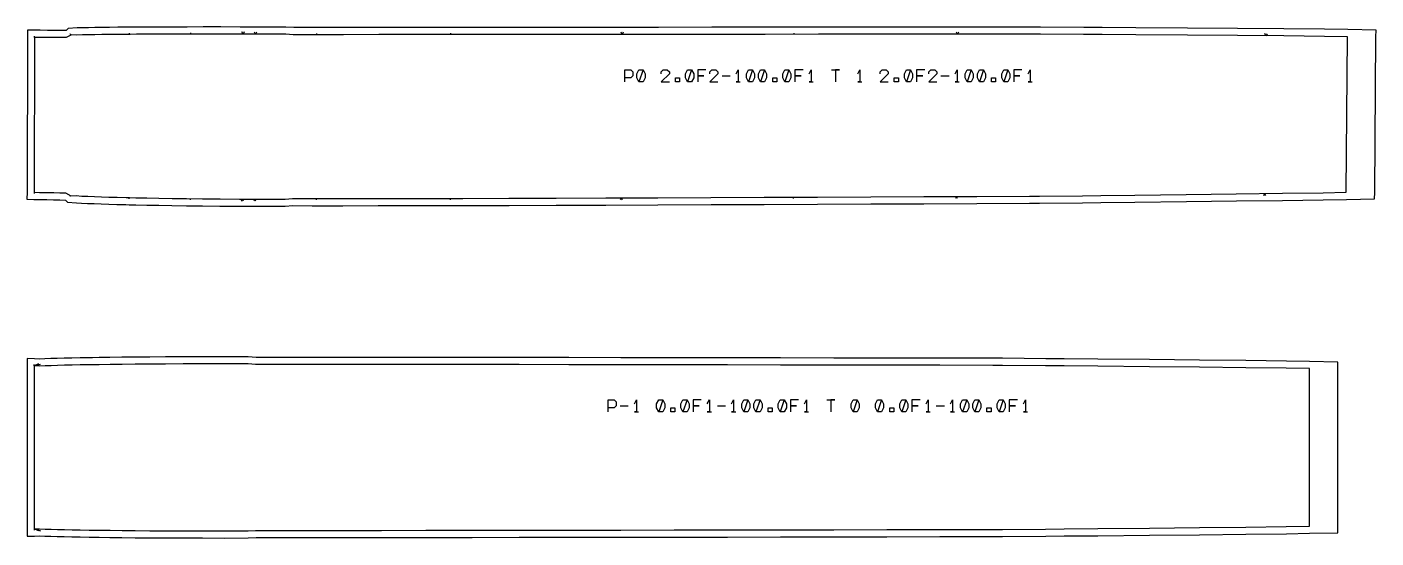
# Model space of a CAD drawing. Header units: metres. Extents: x -12 to 17699, y -154 to 17579.
# Drawn here: x -10 to 1892, y -17 to 704 of the extents above; entities that cross this region are included whole.
import ezdxf

# ---------------------------------------------------------------- set-up
doc = ezdxf.new("R2010")
doc.units = ezdxf.units.M

msp = doc.modelspace()

# ---------------------------------------------------------------- linework, layer by layer
at = {"layer": 'Marge'}
for points in [[(-0.174, 460.625), (7.421, 460.493), (17.921, 460.289), (27.487, 460.081), (36.176, 459.864), (44.154, 459.639), (47.256, 456.819), (59.641, 455.813), (66.763, 455.334), (75.484, 454.99), (84.562, 454.61), (94.426, 454.22), (105.17, 453.865), (116.806, 453.518), (129.482, 453.166), (134.21, 453.062), (143.435, 452.861), (158.789, 452.553), (175.721, 452.222), (194.357, 451.889), (214.816, 451.591), (237.292, 451.358), (262.061, 451.181), (289.47, 451.055), (319.896, 450.982), (353.818, 450.97), (365.011, 451.74), (391.932, 451.681), (435.32, 451.69), (485.183, 451.751), (541.952, 451.855), (604.466, 451.992), (669.576, 452.156), (735.993, 452.369), (805.91, 452.638), (879.238, 452.919), (954.376, 453.2), (1029.543, 453.492), (1104.468, 453.8), (1179.574, 454.124), (1254.29, 454.435), (1329.119, 454.73), (1403.609, 455.037), (1417.391, 455.097), (1478.202, 455.777), (1504.14, 456.067), (1551.841, 456.609), (1624.578, 457.444), (1695.06, 458.294), (1760.336, 459.141), (1817.485, 459.976), (1850.262, 460.626), (1889.989, 461.413), (1890.063, 470.292), (1891.878, 689.447), (1891.959, 699.148), (1852.037, 699.777), (1819.248, 700.294), (1762.074, 700.887), (1696.768, 701.452), (1626.253, 701.998), (1553.478, 702.517), (1505.753, 702.84), (1479.8, 703.011), (1418.955, 703.401), (1405.167, 703.392), (1330.633, 703.339), (1255.756, 703.285), (1180.993, 703.232), (1105.843, 703.18), (1030.873, 703.127), (955.663, 703.072), (880.478, 703.017), (807.104, 702.963), (737.151, 702.912), (670.7, 702.861), (605.554, 702.808), (543.005, 702.756), (486.207, 702.707), (436.324, 702.663), (392.924, 702.623), (366.013, 702.569), (354.81, 703.372), (320.886, 703.427), (290.46, 703.467), (263.054, 703.492), (238.29, 703.502), (215.82, 703.486), (195.362, 703.427), (176.725, 703.34), (159.794, 703.254), (144.448, 703.19), (135.215, 703.153), (130.501, 703.134), (117.83, 703.031), (106.195, 702.931), (95.454, 702.815), (85.599, 702.659), (76.525, 702.511), (67.794, 702.401), (60.712, 702.111), (48.11, 701.409), (45.191, 698.633), (37.191, 698.664), (28.472, 698.713), (18.88, 698.776), (8.354, 698.85), (0.754, 698.905), (-9.288, 698.978), (-9.319, 688.936), (-10, 470.655), (-10.031, 460.797)], [(0.371, -13.858), (7.854, -13.58), (14.952, -13.965), (23.676, -14.192), (32.75, -14.456), (42.608, -14.73), (53.348, -14.965), (64.981, -15.189), (77.651, -15.416), (82.371, -15.478), (91.598, -15.597), (106.944, -15.783), (123.871, -15.992), (142.502, -16.202), (162.956, -16.38), (185.422, -16.505), (210.182, -16.589), (237.581, -16.639), (267.998, -16.655), (301.911, -16.634), (313.109, -15.845), (340.014, -15.901), (383.396, -15.917), (433.254, -15.908), (490.021, -15.88), (552.535, -15.838), (617.644, -15.782), (684.058, -15.701), (753.973, -15.592), (827.303, -15.478), (902.443, -15.365), (977.61, -15.246), (1052.535, -15.119), (1127.642, -14.983), (1202.36, -14.854), (1277.191, -14.733), (1351.682, -14.605), (1365.462, -14.58), (1426.273, -14.045), (1452.211, -13.814), (1499.91, -13.381), (1572.646, -12.703), (1643.123, -12.005), (1708.396, -11.297), (1765.541, -10.582), (1798.315, -9.998), (1838.137, -9.289), (1838.137, 0), (1838.137, 222.007), (1838.136, 231.296), (1798.315, 232.005), (1765.54, 232.589), (1708.395, 233.304), (1643.123, 234.011), (1572.645, 234.709), (1499.91, 235.386), (1452.21, 235.819), (1426.272, 236.05), (1365.462, 236.585), (1351.681, 236.61), (1277.191, 236.738), (1202.359, 236.858), (1127.641, 236.987), (1052.535, 237.123), (977.609, 237.25), (902.442, 237.369), (827.303, 237.482), (753.973, 237.595), (684.058, 237.704), (617.643, 237.785), (552.534, 237.84), (490.021, 237.882), (433.253, 237.91), (383.395, 237.918), (340.014, 237.903), (313.108, 237.846), (301.911, 238.635), (267.998, 238.656), (237.581, 238.64), (210.181, 238.59), (185.422, 238.506), (162.955, 238.381), (142.502, 238.203), (123.87, 237.993), (106.943, 237.784), (91.597, 237.598), (82.371, 237.478), (77.651, 237.417), (64.98, 237.189), (53.347, 236.966), (42.607, 236.73), (32.75, 236.457), (23.676, 236.193), (14.951, 235.965), (7.853, 235.58), (0.37, 235.858), (-10, 236.243), (-10, 225.865), (-10, -3.865), (-10, -14.243)]]:
    msp.add_lwpolyline(points, close=True, dxfattribs=at)
at = {"layer": 'Patron'}
for points in [[(0, 470.623), (7.595, 470.491), (18.115, 470.287), (27.704, 470.079), (36.426, 469.861), (44.435, 469.635), (51.943, 465.653), (59.43, 465.811), (67.386, 465.314), (75.875, 464.982), (84.979, 464.602), (94.821, 464.212), (105.5, 463.859), (117.104, 463.514), (129.759, 463.163), (134.43, 463.06), (143.654, 462.859), (158.989, 462.551), (175.917, 462.22), (194.536, 461.887), (214.962, 461.59), (237.396, 461.357), (262.132, 461.181), (289.516, 461.054), (319.92, 460.982), (353.821, 460.97), (364.303, 461.714), (391.944, 461.681), (435.318, 461.69), (485.17, 461.751), (541.934, 461.855), (604.445, 461.992), (669.551, 462.156), (735.961, 462.369), (805.871, 462.638), (879.2, 462.919), (954.339, 463.2), (1029.504, 463.492), (1104.427, 463.8), (1179.531, 464.124), (1254.249, 464.435), (1329.08, 464.73), (1403.568, 465.037), (1417.347, 465.097), (1478.09, 465.776), (1504.028, 466.066), (1551.727, 466.608), (1624.464, 467.443), (1694.939, 468.293), (1760.206, 469.14), (1817.339, 469.975), (1850.064, 470.624), (1851.88, 689.778), (1819.144, 690.294), (1761.987, 690.887), (1696.691, 691.453), (1626.182, 691.998), (1553.41, 692.517), (1505.687, 692.84), (1479.736, 693.011), (1418.962, 693.401), (1405.174, 693.392), (1330.64, 693.339), (1255.763, 693.285), (1181, 693.232), (1105.85, 693.18), (1030.881, 693.127), (955.67, 693.072), (880.485, 693.017), (807.112, 692.963), (737.159, 692.912), (670.708, 692.861), (605.562, 692.808), (543.014, 692.756), (486.216, 692.707), (436.333, 692.663), (392.934, 692.623), (365.275, 692.597), (354.794, 693.372), (320.873, 693.427), (290.451, 693.467), (263.05, 693.492), (238.298, 693.502), (215.849, 693.486), (195.409, 693.427), (176.776, 693.34), (159.835, 693.254), (144.488, 693.191), (135.257, 693.153), (130.582, 693.134), (117.916, 693.031), (106.302, 692.931), (95.613, 692.816), (85.762, 692.66), (76.648, 692.512), (68.149, 692.408), (60.184, 692.124), (52.692, 692.521), (45.152, 688.633), (37.135, 688.665), (28.406, 688.713), (18.81, 688.776), (8.281, 688.85), (0.681, 688.905)], [(0, -3.865), (7.483, -3.587), (15.441, -3.977), (23.934, -4.196), (33.041, -4.461), (42.885, -4.734), (53.567, -4.968), (65.173, -5.191), (77.831, -5.418), (82.502, -5.479), (91.727, -5.598), (107.065, -5.784), (123.994, -5.993), (142.615, -6.203), (163.043, -6.381), (185.478, -6.505), (210.215, -6.589), (237.599, -6.639), (268.004, -6.655), (301.905, -6.634), (312.383, -5.871), (340.025, -5.901), (383.399, -5.917), (433.252, -5.908), (490.017, -5.88), (552.528, -5.838), (617.635, -5.782), (684.046, -5.701), (753.958, -5.592), (827.288, -5.478), (902.428, -5.365), (977.594, -5.246), (1052.518, -5.119), (1127.624, -4.983), (1202.343, -4.854), (1277.175, -4.733), (1351.665, -4.605), (1365.444, -4.58), (1426.185, -4.045), (1452.122, -3.814), (1499.82, -3.381), (1572.552, -2.703), (1643.024, -2.005), (1708.288, -1.298), (1765.416, -0.583), (1798.137, 0), (1798.137, 222.007), (1765.415, 222.59), (1708.287, 223.305), (1643.024, 224.011), (1572.552, 224.709), (1499.819, 225.387), (1452.121, 225.82), (1426.184, 226.051), (1365.444, 226.585), (1351.664, 226.611), (1277.174, 226.738), (1202.342, 226.858), (1127.623, 226.987), (1052.518, 227.123), (977.593, 227.25), (902.427, 227.369), (827.287, 227.482), (753.957, 227.595), (684.046, 227.704), (617.635, 227.785), (552.527, 227.84), (490.016, 227.882), (433.252, 227.91), (383.399, 227.918), (340.025, 227.903), (312.383, 227.873), (301.904, 228.635), (268.003, 228.656), (237.599, 228.64), (210.215, 228.59), (185.477, 228.506), (163.042, 228.381), (142.615, 228.203), (123.994, 227.993), (107.064, 227.784), (91.727, 227.599), (82.502, 227.479), (77.83, 227.418), (65.172, 227.191), (53.567, 226.968), (42.884, 226.734), (33.04, 226.461), (23.933, 226.196), (15.441, 225.977), (7.482, 225.587), (0, 225.865)]]:
    msp.add_lwpolyline(points, close=True, dxfattribs=at)
at = {"layer": 'Repers points'}
for p, q in [((0.681, 688.905), (0.694, 690.705)), ((51.845, 692.084), (51.02, 693.684)), ((51.845, 692.084), (51.02, 693.684)), ((134.285, 693.149), (134.278, 694.949)), ((220.884, 693.489), (220.883, 695.289)), ((398.721, 692.629), (398.719, 694.429)), ((587.629, 692.793), (587.627, 694.593)), ((1071.393, 693.155), (1071.392, 694.955)), ((0, 470.624), (-0.031, 468.824)), ((51.084, 466.108), (50.24, 464.518)), ((51.084, 466.108), (50.24, 464.518)), ((133.433, 463.082), (133.393, 461.282)), ((219.968, 461.538), (219.95, 459.738)), ((397.703, 461.682), (397.704, 459.882)), ((586.502, 461.953), (586.506, 460.153)), ((1069.985, 463.659), (1069.993, 461.859)), ((0, 225.865), (0.066, 227.664)), ((0, 225.865), (0.066, 227.664)), ((0, 225.865), (0.066, 227.664)), ((0, 225.865), (0.066, 227.664)), ((0, 225.865), (0.066, 227.664)), ((0, 225.865), (0.066, 227.664)), ((0, -3.865), (0.067, -5.664)), ((0, -3.865), (0.067, -5.664)), ((0, -3.865), (0.067, -5.664)), ((0, -3.865), (0.067, -5.664)), ((0, -3.865), (0.067, -5.664)), ((0, -3.865), (0.067, -5.664))]:
    msp.add_line(p, q, dxfattribs=at)
at = {"layer": 'Repers suspente'}
for p, q in [((294.554, 693.462), (293.058, 696.464)), ((296.058, 696.46), (294.554, 693.462)), ((312.174, 693.439), (310.678, 696.441)), ((313.678, 696.437), (312.174, 693.439)), ((829.142, 692.979), (827.64, 695.978)), ((830.64, 695.98), (829.142, 692.979)), ((1301.93, 693.318), (1300.427, 696.317)), ((1303.427, 696.319), (1301.93, 693.318)), ((1736.746, 691.106), (1735.272, 694.119)), ((1738.272, 694.093), (1736.746, 691.106)), ((293.594, 461.045), (292.087, 458.048)), ((295.087, 458.041), (293.594, 461.045)), ((311.204, 461.003), (309.696, 458.006)), ((312.696, 457.999), (311.204, 461.003)), ((827.875, 462.722), (826.387, 459.716)), ((829.387, 459.728), (827.875, 462.722)), ((1300.387, 464.617), (1298.899, 461.611)), ((1301.899, 461.623), (1300.387, 464.617)), ((1734.939, 468.812), (1733.478, 465.793)), ((1736.478, 465.832), (1734.939, 468.812)), ((6.095, 228.641), (0, 225.865)), ((6.095, 228.641), (0, 225.865)), ((6.095, 228.641), (0, 225.865)), ((6.095, 228.641), (0, 225.865)), ((6.095, 228.641), (0, 225.865)), ((0, 225.865), (9.092, 228.529)), ((0, 225.865), (9.092, 228.529)), ((0, 225.865), (9.092, 228.529)), ((0, 225.865), (9.092, 228.529)), ((0, 225.865), (9.092, 228.529)), ((0, -3.865), (9.093, -6.529)), ((6.095, -6.641), (0, -3.865)), ((0, -3.865), (9.093, -6.529)), ((6.095, -6.641), (0, -3.865)), ((0, -3.865), (9.093, -6.529)), ((6.095, -6.641), (0, -3.865)), ((0, -3.865), (9.093, -6.529)), ((6.095, -6.641), (0, -3.865)), ((0, -3.865), (9.093, -6.529)), ((6.095, -6.641), (0, -3.865))]:
    msp.add_line(p, q, dxfattribs=at)
at = {"layer": 'Text'}
for p, q in [((832.784, 626.147), (832.784, 643.29)), ((832.784, 643.29), (841.356, 643.29)), ((841.356, 631.861), (832.784, 631.861)), ((841.356, 643.29), (844.213, 640.433)), ((844.213, 634.718), (841.356, 631.861)), ((844.213, 640.433), (844.213, 634.718)), ((849.927, 637.575), (852.784, 643.29)), ((849.927, 631.861), (849.927, 637.575)), ((852.784, 626.147), (849.927, 631.861)), ((852.784, 643.29), (858.498, 643.29)), ((858.498, 643.29), (852.784, 626.147)), ((858.498, 643.29), (861.356, 637.575)), ((861.356, 631.861), (858.498, 626.147)), ((861.356, 637.575), (861.356, 631.861)), ((884.213, 640.433), (887.07, 643.29)), ((884.213, 637.575), (884.213, 640.433)), ((895.641, 637.575), (884.213, 626.147)), ((887.07, 643.29), (892.784, 643.29)), ((892.784, 643.29), (895.641, 640.433)), ((895.641, 640.433), (895.641, 637.575)), ((904.213, 631.861), (909.927, 631.861)), ((904.213, 626.147), (904.213, 631.861)), ((909.927, 631.861), (909.927, 626.147)), ((918.498, 637.575), (921.356, 643.29)), ((918.498, 631.861), (918.498, 637.575)), ((921.356, 626.147), (918.498, 631.861)), ((921.356, 643.29), (927.07, 643.29)), ((927.07, 643.29), (921.356, 626.147)), ((927.07, 643.29), (929.927, 637.575)), ((929.927, 631.861), (927.07, 626.147)), ((929.927, 637.575), (929.927, 631.861)), ((947.07, 643.29), (935.641, 643.29)), ((935.641, 643.29), (935.641, 634.718)), ((935.641, 634.718), (944.213, 634.718)), ((944.213, 634.718), (935.641, 634.718)), ((935.641, 634.718), (935.641, 626.147)), ((952.784, 640.433), (955.641, 643.29)), ((952.784, 637.575), (952.784, 640.433)), ((964.213, 637.575), (952.784, 626.147)), ((955.641, 643.29), (961.356, 643.29)), ((961.356, 643.29), (964.213, 640.433)), ((964.213, 640.433), (964.213, 637.575)), ((969.927, 634.718), (981.356, 634.718)), ((989.927, 637.575), (992.784, 643.29)), ((992.784, 643.29), (992.784, 626.147)), ((1004.213, 637.575), (1007.07, 643.29)), ((1004.213, 631.861), (1004.213, 637.575)), ((1007.07, 626.147), (1004.213, 631.861)), ((1007.07, 643.29), (1012.784, 643.29)), ((1012.784, 643.29), (1007.07, 626.147)), ((1012.784, 643.29), (1015.641, 637.575)), ((1015.641, 631.861), (1012.784, 626.147)), ((1015.641, 637.575), (1015.641, 631.861)), ((1021.356, 637.575), (1024.213, 643.29)), ((1021.356, 631.861), (1021.356, 637.575)), ((1024.213, 626.147), (1021.356, 631.861)), ((1024.213, 643.29), (1029.927, 643.29)), ((1029.927, 643.29), (1024.213, 626.147)), ((1029.927, 643.29), (1032.784, 637.575)), ((1032.784, 631.861), (1029.927, 626.147)), ((1032.784, 637.575), (1032.784, 631.861)), ((1041.356, 631.861), (1047.07, 631.861)), ((1041.356, 626.147), (1041.356, 631.861)), ((1047.07, 631.861), (1047.07, 626.147)), ((1055.641, 637.575), (1058.498, 643.29)), ((1055.641, 631.861), (1055.641, 637.575)), ((1058.498, 626.147), (1055.641, 631.861)), ((1058.498, 643.29), (1064.213, 643.29)), ((1064.213, 643.29), (1058.498, 626.147)), ((1064.213, 643.29), (1067.07, 637.575)), ((1067.07, 631.861), (1064.213, 626.147)), ((1067.07, 637.575), (1067.07, 631.861)), ((1084.213, 643.29), (1072.784, 643.29)), ((1072.784, 643.29), (1072.784, 634.718)), ((1072.784, 634.718), (1081.356, 634.718)), ((1081.356, 634.718), (1072.784, 634.718)), ((1072.784, 634.718), (1072.784, 626.147)), ((1092.784, 637.575), (1095.641, 643.29)), ((1095.641, 643.29), (1095.641, 626.147)), ((1124.213, 643.29), (1135.641, 643.29)), ((1135.641, 643.29), (1129.927, 643.29)), ((1129.927, 643.29), (1129.927, 626.147)), ((1161.356, 637.575), (1164.213, 643.29)), ((1164.213, 643.29), (1164.213, 626.147)), ((1192.784, 640.433), (1195.641, 643.29)), ((1192.784, 637.575), (1192.784, 640.433)), ((1204.213, 637.575), (1192.784, 626.147)), ((1195.641, 643.29), (1201.356, 643.29)), ((1201.356, 643.29), (1204.213, 640.433)), ((1204.213, 640.433), (1204.213, 637.575)), ((1212.784, 631.861), (1218.498, 631.861)), ((1212.784, 626.147), (1212.784, 631.861)), ((1218.498, 631.861), (1218.498, 626.147)), ((1227.07, 637.575), (1229.927, 643.29)), ((1227.07, 631.861), (1227.07, 637.575)), ((1229.927, 626.147), (1227.07, 631.861)), ((1229.927, 643.29), (1235.641, 643.29)), ((1235.641, 643.29), (1229.927, 626.147)), ((1235.641, 643.29), (1238.498, 637.575)), ((1238.498, 631.861), (1235.641, 626.147)), ((1238.498, 637.575), (1238.498, 631.861)), ((1255.641, 643.29), (1244.213, 643.29)), ((1244.213, 643.29), (1244.213, 634.718)), ((1244.213, 634.718), (1252.784, 634.718)), ((1252.784, 634.718), (1244.213, 634.718)), ((1244.213, 634.718), (1244.213, 626.147)), ((1261.356, 640.433), (1264.213, 643.29)), ((1261.356, 637.575), (1261.356, 640.433)), ((1272.784, 637.575), (1261.356, 626.147)), ((1264.213, 643.29), (1269.927, 643.29)), ((1269.927, 643.29), (1272.784, 640.433)), ((1272.784, 640.433), (1272.784, 637.575)), ((1278.498, 634.718), (1289.927, 634.718)), ((1298.498, 637.575), (1301.356, 643.29)), ((1301.356, 643.29), (1301.356, 626.147)), ((1312.784, 637.575), (1315.641, 643.29)), ((1312.784, 631.861), (1312.784, 637.575)), ((1315.641, 626.147), (1312.784, 631.861)), ((1315.641, 643.29), (1321.356, 643.29)), ((1321.356, 643.29), (1315.641, 626.147)), ((1321.356, 643.29), (1324.213, 637.575)), ((1324.213, 631.861), (1321.356, 626.147)), ((1324.213, 637.575), (1324.213, 631.861)), ((1329.927, 637.575), (1332.784, 643.29)), ((1329.927, 631.861), (1329.927, 637.575)), ((1332.784, 626.147), (1329.927, 631.861)), ((1332.784, 643.29), (1338.498, 643.29)), ((1338.498, 643.29), (1332.784, 626.147)), ((1338.498, 643.29), (1341.356, 637.575)), ((1341.356, 631.861), (1338.498, 626.147)), ((1341.356, 637.575), (1341.356, 631.861)), ((1349.927, 631.861), (1355.641, 631.861)), ((1349.927, 626.147), (1349.927, 631.861)), ((1355.641, 631.861), (1355.641, 626.147)), ((1364.213, 637.575), (1367.07, 643.29)), ((1364.213, 631.861), (1364.213, 637.575)), ((1367.07, 626.147), (1364.213, 631.861)), ((1367.07, 643.29), (1372.784, 643.29)), ((1372.784, 643.29), (1367.07, 626.147)), ((1372.784, 643.29), (1375.641, 637.575)), ((1375.641, 631.861), (1372.784, 626.147)), ((1375.641, 637.575), (1375.641, 631.861)), ((1392.784, 643.29), (1381.356, 643.29)), ((1381.356, 643.29), (1381.356, 634.718)), ((1381.356, 634.718), (1389.927, 634.718)), ((1389.927, 634.718), (1381.356, 634.718)), ((1381.356, 634.718), (1381.356, 626.147)), ((1401.356, 637.575), (1404.213, 643.29)), ((1404.213, 643.29), (1404.213, 626.147)), ((858.498, 626.147), (852.784, 626.147)), ((884.213, 626.147), (895.641, 626.147)), ((909.927, 626.147), (904.213, 626.147)), ((927.07, 626.147), (921.356, 626.147)), ((952.784, 626.147), (964.213, 626.147)), ((992.784, 626.147), (989.927, 626.147)), ((989.927, 626.147), (995.641, 626.147)), ((1012.784, 626.147), (1007.07, 626.147)), ((1029.927, 626.147), (1024.213, 626.147)), ((1047.07, 626.147), (1041.356, 626.147)), ((1064.213, 626.147), (1058.498, 626.147)), ((1095.641, 626.147), (1092.784, 626.147)), ((1092.784, 626.147), (1098.498, 626.147)), ((1164.213, 626.147), (1161.356, 626.147)), ((1161.356, 626.147), (1167.07, 626.147)), ((1192.784, 626.147), (1204.213, 626.147)), ((1218.498, 626.147), (1212.784, 626.147)), ((1235.641, 626.147), (1229.927, 626.147)), ((1261.356, 626.147), (1272.784, 626.147)), ((1301.356, 626.147), (1298.498, 626.147)), ((1298.498, 626.147), (1304.213, 626.147)), ((1321.356, 626.147), (1315.641, 626.147)), ((1338.498, 626.147), (1332.784, 626.147)), ((1355.641, 626.147), (1349.927, 626.147)), ((1372.784, 626.147), (1367.07, 626.147)), ((1404.213, 626.147), (1401.356, 626.147)), ((1401.356, 626.147), (1407.07, 626.147)), ((809.162, 160.962), (809.162, 178.104)), ((809.162, 178.104), (817.733, 178.104)), ((817.733, 178.104), (820.59, 175.247)), ((820.59, 175.247), (820.59, 169.533)), ((846.304, 172.39), (849.162, 178.104)), ((849.162, 178.104), (849.162, 160.962)), ((877.733, 172.39), (880.59, 178.104)), ((877.733, 166.676), (877.733, 172.39)), ((880.59, 178.104), (886.304, 178.104)), ((886.304, 178.104), (880.59, 160.962)), ((886.304, 178.104), (889.162, 172.39)), ((889.162, 172.39), (889.162, 166.676)), ((912.019, 172.39), (914.876, 178.104)), ((912.019, 166.676), (912.019, 172.39)), ((914.876, 178.104), (920.59, 178.104)), ((920.59, 178.104), (914.876, 160.962)), ((920.59, 178.104), (923.447, 172.39)), ((923.447, 172.39), (923.447, 166.676)), ((940.59, 178.104), (929.162, 178.104)), ((929.162, 178.104), (929.162, 169.533)), ((949.162, 172.39), (952.019, 178.104)), ((952.019, 178.104), (952.019, 160.962)), ((983.447, 172.39), (986.304, 178.104)), ((986.304, 178.104), (986.304, 160.962)), ((997.733, 172.39), (1000.59, 178.104)), ((997.733, 166.676), (997.733, 172.39)), ((1000.59, 178.104), (1006.304, 178.104)), ((1006.304, 178.104), (1000.59, 160.962)), ((1006.304, 178.104), (1009.162, 172.39)), ((1009.162, 172.39), (1009.162, 166.676)), ((1014.876, 172.39), (1017.733, 178.104)), ((1014.876, 166.676), (1014.876, 172.39)), ((1017.733, 178.104), (1023.447, 178.104)), ((1023.447, 178.104), (1017.733, 160.962)), ((1023.447, 178.104), (1026.304, 172.39)), ((1026.304, 172.39), (1026.304, 166.676)), ((1049.162, 172.39), (1052.019, 178.104)), ((1049.162, 166.676), (1049.162, 172.39)), ((1052.019, 178.104), (1057.733, 178.104)), ((1057.733, 178.104), (1052.019, 160.962)), ((1057.733, 178.104), (1060.59, 172.39)), ((1060.59, 172.39), (1060.59, 166.676)), ((1077.733, 178.104), (1066.304, 178.104)), ((1066.304, 178.104), (1066.304, 169.533)), ((1086.304, 172.39), (1089.162, 178.104)), ((1089.162, 178.104), (1089.162, 160.962)), ((1117.733, 178.104), (1129.162, 178.104)), ((1129.162, 178.104), (1123.447, 178.104)), ((1123.447, 178.104), (1123.447, 160.962)), ((1152.019, 172.39), (1154.876, 178.104)), ((1152.019, 166.676), (1152.019, 172.39)), ((1154.876, 178.104), (1160.59, 178.104)), ((1160.59, 178.104), (1154.876, 160.962)), ((1160.59, 178.104), (1163.447, 172.39)), ((1163.447, 172.39), (1163.447, 166.676)), ((1186.304, 172.39), (1189.162, 178.104)), ((1186.304, 166.676), (1186.304, 172.39)), ((1189.162, 178.104), (1194.876, 178.104)), ((1194.876, 178.104), (1189.162, 160.962)), ((1194.876, 178.104), (1197.733, 172.39)), ((1197.733, 172.39), (1197.733, 166.676)), ((1220.59, 172.39), (1223.447, 178.104)), ((1220.59, 166.676), (1220.59, 172.39)), ((1223.447, 178.104), (1229.162, 178.104)), ((1229.162, 178.104), (1223.447, 160.962)), ((1229.162, 178.104), (1232.019, 172.39)), ((1232.019, 172.39), (1232.019, 166.676)), ((1249.162, 178.104), (1237.733, 178.104)), ((1237.733, 178.104), (1237.733, 169.533)), ((1257.733, 172.39), (1260.59, 178.104)), ((1260.59, 178.104), (1260.59, 160.962)), ((1292.019, 172.39), (1294.876, 178.104)), ((1294.876, 178.104), (1294.876, 160.962)), ((1306.304, 172.39), (1309.162, 178.104)), ((1306.304, 166.676), (1306.304, 172.39)), ((1309.162, 178.104), (1314.876, 178.104)), ((1314.876, 178.104), (1309.162, 160.962)), ((1314.876, 178.104), (1317.733, 172.39)), ((1317.733, 172.39), (1317.733, 166.676)), ((1323.447, 172.39), (1326.304, 178.104)), ((1323.447, 166.676), (1323.447, 172.39)), ((1326.304, 178.104), (1332.019, 178.104)), ((1332.019, 178.104), (1326.304, 160.962)), ((1332.019, 178.104), (1334.876, 172.39)), ((1334.876, 172.39), (1334.876, 166.676)), ((1357.733, 172.39), (1360.59, 178.104)), ((1357.733, 166.676), (1357.733, 172.39)), ((1360.59, 178.104), (1366.304, 178.104)), ((1366.304, 178.104), (1360.59, 160.962)), ((1366.304, 178.104), (1369.162, 172.39)), ((1369.162, 172.39), (1369.162, 166.676)), ((1386.304, 178.104), (1374.876, 178.104)), ((1374.876, 178.104), (1374.876, 169.533)), ((1394.876, 172.39), (1397.733, 178.104)), ((1397.733, 178.104), (1397.733, 160.962)), ((817.733, 166.676), (809.162, 166.676)), ((820.59, 169.533), (817.733, 166.676)), ((826.304, 169.533), (837.733, 169.533)), ((849.162, 160.962), (846.304, 160.962)), ((846.304, 160.962), (852.019, 160.962)), ((880.59, 160.962), (877.733, 166.676)), ((886.304, 160.962), (880.59, 160.962)), ((889.162, 166.676), (886.304, 160.962)), ((897.733, 166.676), (903.447, 166.676)), ((897.733, 160.962), (897.733, 166.676)), ((903.447, 160.962), (897.733, 160.962)), ((903.447, 166.676), (903.447, 160.962)), ((914.876, 160.962), (912.019, 166.676)), ((920.59, 160.962), (914.876, 160.962)), ((923.447, 166.676), (920.59, 160.962)), ((929.162, 169.533), (937.733, 169.533)), ((937.733, 169.533), (929.162, 169.533)), ((929.162, 169.533), (929.162, 160.962)), ((952.019, 160.962), (949.162, 160.962)), ((949.162, 160.962), (954.876, 160.962)), ((963.447, 169.533), (974.876, 169.533)), ((986.304, 160.962), (983.447, 160.962)), ((983.447, 160.962), (989.162, 160.962)), ((1000.59, 160.962), (997.733, 166.676)), ((1006.304, 160.962), (1000.59, 160.962)), ((1009.162, 166.676), (1006.304, 160.962)), ((1017.733, 160.962), (1014.876, 166.676)), ((1023.447, 160.962), (1017.733, 160.962)), ((1026.304, 166.676), (1023.447, 160.962)), ((1034.876, 166.676), (1040.59, 166.676)), ((1034.876, 160.962), (1034.876, 166.676)), ((1040.59, 160.962), (1034.876, 160.962)), ((1040.59, 166.676), (1040.59, 160.962)), ((1052.019, 160.962), (1049.162, 166.676)), ((1057.733, 160.962), (1052.019, 160.962)), ((1060.59, 166.676), (1057.733, 160.962)), ((1066.304, 169.533), (1074.876, 169.533)), ((1074.876, 169.533), (1066.304, 169.533)), ((1066.304, 169.533), (1066.304, 160.962)), ((1089.162, 160.962), (1086.304, 160.962)), ((1086.304, 160.962), (1092.019, 160.962)), ((1154.876, 160.962), (1152.019, 166.676)), ((1160.59, 160.962), (1154.876, 160.962)), ((1163.447, 166.676), (1160.59, 160.962)), ((1189.162, 160.962), (1186.304, 166.676)), ((1194.876, 160.962), (1189.162, 160.962)), ((1197.733, 166.676), (1194.876, 160.962)), ((1206.304, 166.676), (1212.019, 166.676)), ((1206.304, 160.962), (1206.304, 166.676)), ((1212.019, 160.962), (1206.304, 160.962)), ((1212.019, 166.676), (1212.019, 160.962)), ((1223.447, 160.962), (1220.59, 166.676)), ((1229.162, 160.962), (1223.447, 160.962)), ((1232.019, 166.676), (1229.162, 160.962)), ((1237.733, 169.533), (1246.304, 169.533)), ((1246.304, 169.533), (1237.733, 169.533)), ((1237.733, 169.533), (1237.733, 160.962)), ((1260.59, 160.962), (1257.733, 160.962)), ((1257.733, 160.962), (1263.447, 160.962)), ((1272.019, 169.533), (1283.447, 169.533)), ((1294.876, 160.962), (1292.019, 160.962)), ((1292.019, 160.962), (1297.733, 160.962)), ((1309.162, 160.962), (1306.304, 166.676)), ((1314.876, 160.962), (1309.162, 160.962)), ((1317.733, 166.676), (1314.876, 160.962)), ((1326.304, 160.962), (1323.447, 166.676)), ((1332.019, 160.962), (1326.304, 160.962)), ((1334.876, 166.676), (1332.019, 160.962)), ((1343.447, 166.676), (1349.162, 166.676)), ((1343.447, 160.962), (1343.447, 166.676)), ((1349.162, 160.962), (1343.447, 160.962)), ((1349.162, 166.676), (1349.162, 160.962)), ((1360.59, 160.962), (1357.733, 166.676)), ((1366.304, 160.962), (1360.59, 160.962)), ((1369.162, 166.676), (1366.304, 160.962)), ((1374.876, 169.533), (1383.447, 169.533)), ((1383.447, 169.533), (1374.876, 169.533)), ((1374.876, 169.533), (1374.876, 160.962)), ((1397.733, 160.962), (1394.876, 160.962)), ((1394.876, 160.962), (1400.59, 160.962))]:
    msp.add_line(p, q, dxfattribs=at)

doc.saveas('drawing.dxf')
